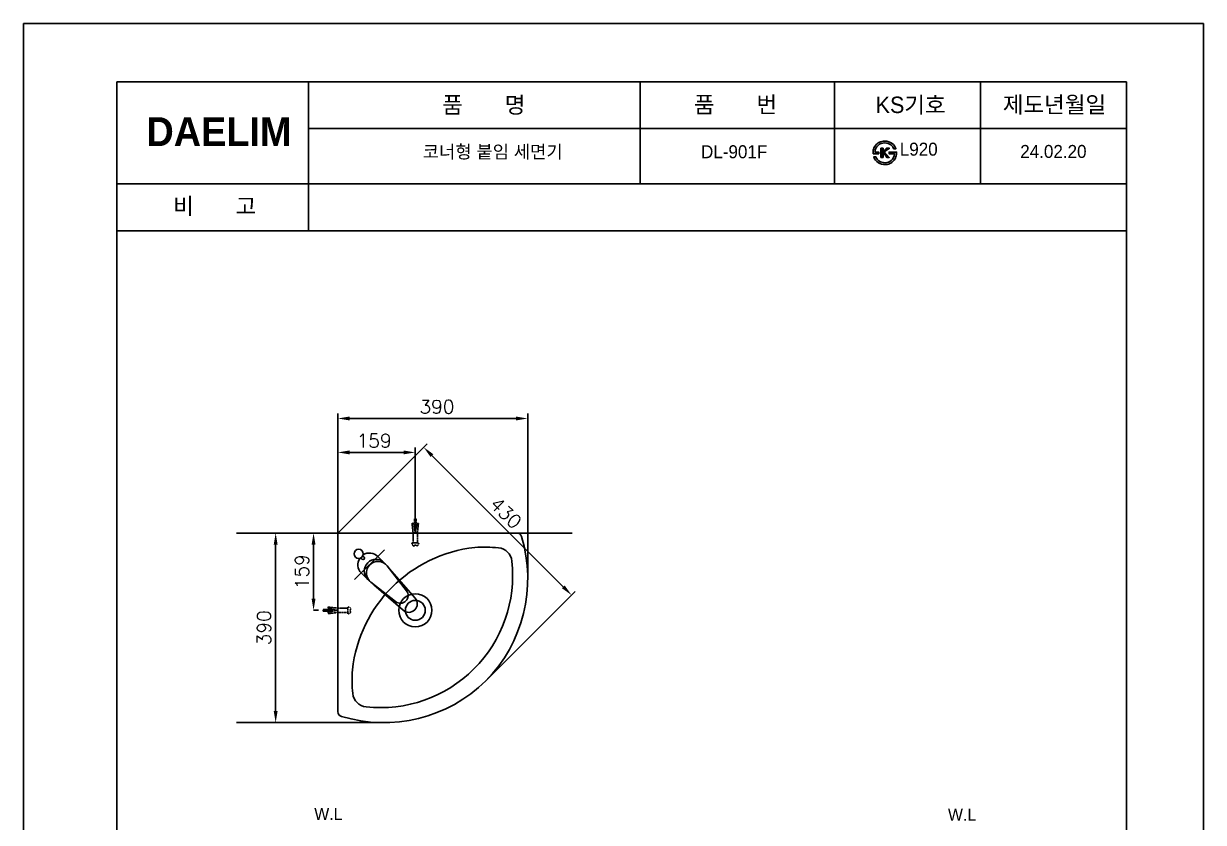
# Model space of a CAD drawing. Header units: millimetres. Extents: x 11360 to 13786, y -179 to 3251.
# Drawn here: x 11360 to 13786, y 1609 to 3251 of the extents above; entities that cross this region are included whole.
import ezdxf
from ezdxf.enums import TextEntityAlignment as Align
from ezdxf.lldxf.tags import DXFTag

# ---------------------------------------------------------------- set-up
doc = ezdxf.new("R2010")
doc.units = ezdxf.units.MM
doc.header["$LTSCALE"] = 0.2
doc.linetypes.add('HIDDEN2', pattern=[0.1875, 0.125, -0.0625])
for name, color, linetype, lineweight in [('DIM', 3, 'Continuous', 15), ('LINE', 7, 'Continuous', 25), ('text', 124, 'Continuous', 15)]:
    doc.layers.add(name, color=color, linetype=linetype, lineweight=lineweight)
for name, color, linetype in [('YA', 7, 'Continuous'), ('내부선 및 부속', 4, 'Continuous'), ('외형선', 3, 'Continuous'), ('중심선', 1, 'DASHED')]:
    doc.layers.add(name, color=color, linetype=linetype)
doc.styles.add('h', font='', dxfattribs={"height": 28})
doc.styles.add('스타일1', font='txt.shx', dxfattribs={"bigfont": 'ghs.shx'})
doc.styles.add('타이틀', font='H2GTRM.TTF', dxfattribs={"height": 25})
doc.styles.get('h').set_extended_font_data('Haansoft Batang')
tags = doc.linetypes.add('DASHDOT', pattern=[70, 31, -13, 13, -13]).pattern_tags.tags
tags[10:11] = [DXFTag(74, 4), DXFTag(75, 0), DXFTag(340, '0'), DXFTag(46, 0.0), DXFTag(50, 0.0), DXFTag(44, 0.0), DXFTag(45, 0.0)]
tags[8:9] = [DXFTag(74, 4), DXFTag(75, 0), DXFTag(340, '0'), DXFTag(46, 0.0), DXFTag(50, 0.0), DXFTag(44, 0.0), DXFTag(45, 0.0)]
tags[6:7] = [DXFTag(74, 4), DXFTag(75, 0), DXFTag(340, '0'), DXFTag(46, 0.0), DXFTag(50, 0.0), DXFTag(44, 0.0), DXFTag(45, 0.0)]
tags[4:5] = [DXFTag(74, 4), DXFTag(75, 0), DXFTag(340, '0'), DXFTag(46, 0.0), DXFTag(50, 0.0), DXFTag(44, 0.0), DXFTag(45, 0.0)]
tags = doc.linetypes.add('DASHED', pattern=[25.72, 12.86, -12.86]).pattern_tags.tags
tags[6:7] = [DXFTag(74, 4), DXFTag(75, 0), DXFTag(340, '0'), DXFTag(46, 0.0), DXFTag(50, 0.0), DXFTag(44, 0.0), DXFTag(45, 0.0)]
tags[4:5] = [DXFTag(74, 4), DXFTag(75, 0), DXFTag(340, '0'), DXFTag(46, 0.0), DXFTag(50, 0.0), DXFTag(44, 0.0), DXFTag(45, 0.0)]
doc.dimstyles.new('AM_ISO$0', dxfattribs={"dimtxt": 28, "dimasz": 24, "dimexe": 10, "dimexo": 0, "dimgap": 10, "dimtad": 1, "dimdec": 0, "dimdsep": 46, "dimtxsty": 'h', "dimcen": -5, "dimclrd": 256, "dimclre": 256, "dimclrt": 256, "dimadec": 0, "dimazin": 2, "dimtp": 0.1, "dimtm": 0.1, "dimtfac": 0.71, "dimtdec": 0, "dimtmove": 0, "dimatfit": 3, "dimfxl": 0, "dimlwd": -1, "dimlwe": -1, "dimarcsym": 0})

# ---------------------------------------------------------------- blocks, each defined once
blk = doc.blocks.new('*D22')
at = {"layer": 'Defpoints', "color": 0}
for p in [(12396.8, 2439.4), (12006.6, 2203.9), (12396.8, 2120.4)]:
    blk.add_point(p, dxfattribs=at)
at = {"layer": 'LINE', "linetype": 'ByBlock'}
for p, q in [((12006.6, 2203.9), (12006.6, 2449.4)), ((12030.6, 2439.4), (12372.8, 2439.4)), ((12396.8, 2120.4), (12396.8, 2449.4))]:
    blk.add_line(p, q, dxfattribs=at)
at = {"layer": 'LINE'}
for points in [[(12030.6, 2443.4), (12030.6, 2435.4), (12006.6, 2439.4)], [(12372.8, 2443.4), (12372.8, 2435.4), (12396.8, 2439.4)]]:
    blk.add_solid(points, dxfattribs=at)
at = {"layer": 'LINE', "insert": (12210.2, 2463.4), "char_height": 28, "attachment_point": 5, "style": '스타일1'}
blk.add_mtext('390', dxfattribs=at)
blk = doc.blocks.new('*D24')
at = {"layer": 'Defpoints', "color": 0}
for p in [(11956.5, 2203.9), (11956.5, 2044.9), (11956.5, 2044.9)]:
    blk.add_point(p, dxfattribs=at)
at = {"layer": 'LINE', "linetype": 'ByBlock'}
for p, q in [((11956.5, 2203.9), (11966.5, 2203.9)), ((11956.5, 2179.9), (11956.5, 2068.9)), ((11956.5, 2044.9), (11966.5, 2044.9))]:
    blk.add_line(p, q, dxfattribs=at)
at = {"layer": 'LINE'}
for points in [[(11952.5, 2179.9), (11960.5, 2179.9), (11956.5, 2203.9)], [(11952.5, 2068.9), (11960.5, 2068.9), (11956.5, 2044.9)]]:
    blk.add_solid(points, dxfattribs=at)
at = {"layer": 'LINE', "insert": (11932.5, 2124.4), "char_height": 28, "attachment_point": 5, "rotation": 90, "style": '스타일1'}
blk.add_mtext('159', dxfattribs=at)
blk = doc.blocks.new('*D25')
at = {"layer": 'Defpoints', "color": 0}
for p in [(12006.6, 2369.6), (12006.6, 2203.9), (12165.6, 2204.1)]:
    blk.add_point(p, dxfattribs=at)
at = {"layer": 'LINE', "linetype": 'ByBlock'}
for p, q in [((12006.6, 2203.9), (12006.6, 2379.6)), ((12165.6, 2204.1), (12165.6, 2379.6)), ((12141.6, 2369.6), (12030.6, 2369.6))]:
    blk.add_line(p, q, dxfattribs=at)
at = {"layer": 'LINE'}
for points in [[(12030.6, 2373.6), (12030.6, 2365.6), (12006.6, 2369.6)], [(12141.6, 2373.6), (12141.6, 2365.6), (12165.6, 2369.6)]]:
    blk.add_solid(points, dxfattribs=at)
at = {"layer": 'LINE', "insert": (12081, 2393.6), "char_height": 28, "attachment_point": 5, "style": '스타일1'}
blk.add_mtext('159', dxfattribs=at)
blk = doc.blocks.new('*D26')
at = {"layer": 'Defpoints', "color": 0}
for p in [(11815.9, 2203.9), (11815.9, 1813.9), (11878.6, 1813.9)]:
    blk.add_point(p, dxfattribs=at)
at = {"layer": 'LINE', "linetype": 'ByBlock'}
for p, q in [((11815.9, 2203.9), (11888.6, 2203.9)), ((11878.6, 2179.9), (11878.6, 1837.9)), ((11815.9, 1813.9), (11888.6, 1813.9))]:
    blk.add_line(p, q, dxfattribs=at)
at = {"layer": 'LINE'}
for points in [[(11874.6, 2179.9), (11882.6, 2179.9), (11878.6, 2203.9)], [(11874.6, 1837.9), (11882.6, 1837.9), (11878.6, 1813.9)]]:
    blk.add_solid(points, dxfattribs=at)
at = {"layer": 'LINE', "insert": (11854.6, 2008.9), "char_height": 28, "attachment_point": 5, "rotation": 90, "style": '스타일1'}
blk.add_mtext('390', dxfattribs=at)
blk = doc.blocks.new('*D27')
at = {"layer": 'Defpoints', "color": 0}
for p in [(12006.6, 2203.9), (12486.9, 2076.2), (12310.7, 1899.9)]:
    blk.add_point(p, dxfattribs=at)
at = {"layer": 'LINE', "linetype": 'ByBlock'}
for p, q in [((12006.6, 2203.9), (12190, 2387.3)), ((12199.9, 2363.2), (12470, 2093.2)), ((12310.7, 1899.9), (12494, 2083.3))]:
    blk.add_line(p, q, dxfattribs=at)
at = {"layer": 'LINE'}
for points in [[(12202.7, 2366), (12197, 2360.4), (12182.9, 2380.2)], [(12472.8, 2096), (12467.1, 2090.4), (12486.9, 2076.2)]]:
    blk.add_solid(points, dxfattribs=at)
at = {"layer": 'LINE', "insert": (12351.9, 2245.2), "char_height": 28, "attachment_point": 5, "rotation": 315.0081, "style": '스타일1'}
blk.add_mtext('430', dxfattribs=at)

msp = doc.modelspace()

# ---------------------------------------------------------------- hatches: boundary and pattern name
at = {"layer": 'DIM'}
h = msp.add_hatch(color=0, dxfattribs=at)
h.dxf.hatch_style = 1
edge = h.paths.add_edge_path()
edge.add_spline(control_points=[(13117, 3001.1), (13120.7, 3004.4), (13125.3, 3006.1), (13130.9, 3006.1)], knot_values=[9, 9, 9, 9, 10, 10, 10, 10], degree=3, periodic=0)
edge.add_spline(control_points=[(13130.9, 3006.1), (13135.6, 3006.1), (13139.8, 3004.7), (13143.5, 3001.8)], knot_values=[8, 8, 8, 8, 9, 9, 9, 9], degree=3, periodic=0)
edge.add_spline(control_points=[(13143.5, 3001.8), (13146.4, 2999.4), (13148.3, 2996.8), (13149.3, 2994)], knot_values=[7, 7, 7, 7, 8, 8, 8, 8], degree=3, periodic=0)
edge.add_spline(control_points=[(13149.3, 2994), (13149.3, 2994), (13153.9, 2994), (13153.9, 2994)], knot_values=[6.00001, 6.00001, 6.00001, 6.00001, 7, 7, 7, 7], degree=3, periodic=0)
edge.add_spline(control_points=[(13153.9, 2994), (13152.1, 2998.5), (13149.5, 3002), (13146.1, 3004.8)], knot_values=[5, 5, 5, 5, 6, 6, 6, 6], degree=3, periodic=0)
edge.add_spline(control_points=[(13146.1, 3004.8), (13141.9, 3008.1), (13136.7, 3009.8), (13130.5, 3009.9)], knot_values=[4, 4, 4, 4, 5, 5, 5, 5], degree=3, periodic=0)
edge.add_spline(control_points=[(13130.5, 3009.9), (13126.5, 3009.8), (13122.9, 3009.1), (13119.7, 3007.6)], knot_values=[3, 3, 3, 3, 4, 4, 4, 4], degree=3, periodic=0)
edge.add_spline(control_points=[(13119.7, 3007.6), (13116.8, 3006.2), (13114.2, 3004.2), (13112.2, 3001.6)], knot_values=[2, 2, 2, 2, 3, 3, 3, 3], degree=3, periodic=0)
edge.add_spline(control_points=[(13112.2, 3001.6), (13110.2, 2999.3), (13108.7, 2996.5), (13107.8, 2993.4)], knot_values=[1, 1, 1, 1, 2, 2, 2, 2], degree=3, periodic=0)
edge.add_spline(control_points=[(13107.8, 2993.4), (13106.9, 2990.3), (13106.5, 2987.2), (13106.7, 2983.9)], knot_values=[0, 0, 0, 0, 1, 1, 1, 1], degree=3, periodic=0)
edge.add_spline(control_points=[(13106.7, 2983.9), (13106.7, 2983.9), (13106.7, 2983.9), (13106.7, 2983.9), (13106.7, 2983.9), (13118.6, 2983.9), (13118.6, 2983.9), (13118.6, 2983.9), (13118.6, 2987.4), (13118.6, 2987.4), (13118.6, 2987.4), (13110.8, 2987.4), (13110.8, 2987.4), (13111.1, 2993.1), (13113.2, 2997.6), (13117, 3001.1)], knot_values=[10, 10, 10, 10, 10.99996, 10.99996, 10.99996, 11.99996, 11.99996, 11.99996, 12.99996, 12.99996, 12.99996, 13.99996, 13.99996, 13.99996, 14.99996, 14.99996, 14.99996, 14.99996], degree=3, periodic=0)
h = msp.add_hatch(color=0, dxfattribs=at)
h.dxf.hatch_style = 1
edge = h.paths.add_edge_path()
edge.add_spline(control_points=[(13131.9, 2965.4), (13126.8, 2965.2), (13122.5, 2966.4), (13118.9, 2969.3)], knot_values=[8, 8, 8, 8, 9, 9, 9, 9], degree=3, periodic=0)
edge.add_spline(control_points=[(13118.9, 2969.3), (13116.4, 2971.2), (13114.3, 2973.9), (13112.5, 2977.4)], knot_values=[7, 7, 7, 7, 8, 8, 8, 8], degree=3, periodic=0)
edge.add_spline(control_points=[(13112.5, 2977.4), (13112.5, 2977.4), (13108.1, 2977.4), (13108.1, 2977.4)], knot_values=[6.00001, 6.00001, 6.00001, 6.00001, 7, 7, 7, 7], degree=3, periodic=0)
edge.add_spline(control_points=[(13108.1, 2977.4), (13110.2, 2972.1), (13113.4, 2968.1), (13117.7, 2965.4)], knot_values=[5, 5, 5, 5, 6, 6, 6, 6], degree=3, periodic=0)
edge.add_spline(control_points=[(13117.7, 2965.4), (13121.7, 2962.8), (13126.5, 2961.5), (13131.8, 2961.5)], knot_values=[4, 4, 4, 4, 5, 5, 5, 5], degree=3, periodic=0)
edge.add_spline(control_points=[(13131.8, 2961.5), (13135.1, 2961.5), (13138.3, 2962.2), (13141.2, 2963.5)], knot_values=[3, 3, 3, 3, 4, 4, 4, 4], degree=3, periodic=0)
edge.add_spline(control_points=[(13141.2, 2963.5), (13144, 2964.8), (13146.5, 2966.7), (13148.7, 2969)], knot_values=[2, 2, 2, 2, 3, 3, 3, 3], degree=3, periodic=0)
edge.add_spline(control_points=[(13148.7, 2969), (13150.8, 2971.4), (13152.4, 2974.2), (13153.5, 2977.3)], knot_values=[1, 1, 1, 1, 2, 2, 2, 2], degree=3, periodic=0)
edge.add_spline(control_points=[(13153.5, 2977.3), (13154.6, 2980.5), (13155.1, 2983.9), (13155.1, 2987.4)], knot_values=[0, 0, 0, 0, 1, 1, 1, 1], degree=3, periodic=0)
edge.add_spline(control_points=[(13155.1, 2987.4), (13155.1, 2987.4), (13155.1, 2987.4), (13155.1, 2987.4), (13155.1, 2987.4), (13139.7, 2987.4), (13139.7, 2987.4), (13139.7, 2987.4), (13139.7, 2983.9), (13139.7, 2983.9), (13139.7, 2983.9), (13150.8, 2983.9), (13150.8, 2983.9), (13150.4, 2977.8), (13148, 2973.1), (13143.9, 2969.7)], knot_values=[10, 10, 10, 10, 10.99996, 10.99996, 10.99996, 11.99996, 11.99996, 11.99996, 12.99996, 12.99996, 12.99996, 13.99996, 13.99996, 13.99996, 14.99996, 14.99996, 14.99996, 14.99996], degree=3, periodic=0)
edge.add_spline(control_points=[(13143.9, 2969.7), (13140.3, 2966.9), (13136.3, 2965.4), (13131.9, 2965.4)], knot_values=[9, 9, 9, 9, 10, 10, 10, 10], degree=3, periodic=0)
h = msp.add_hatch(color=0, dxfattribs=at)
h.dxf.hatch_style = 1
h.paths.add_polyline_path([(13127.4, 2988.4), (13127.4, 2995.1), (13122.9, 2995.1), (13122.9, 2976.2), (13127.4, 2976.2), (13127.4, 2982.9), (13129.5, 2984.8), (13134.8, 2976.2), (13139.9, 2976.2), (13129.5, 2987.5), (13140.4, 2995), (13134.6, 2995)])

# ---------------------------------------------------------------- linework, layer by layer
at = {"color": 7, "linetype": 'HIDDEN2'}
for p, q in [((12170.1, 2204.4), (12161.1, 2204.4)), ((12006.2, 2049.4), (12006.2, 2040.4))]:
    msp.add_line(p, q, dxfattribs=at)
at = {"color": 7, "linetype": 'HIDDEN2', "ltscale": 0.05}
for points in [[(12163.8, 2215.4), (12163.8, 2234), (12167.4, 2233.9), (12167.4, 2214.6)], [(12161.1, 2183.5), (12161.1, 2199.3), (12161.1, 2204.4), (12159, 2224), (12162.5, 2223.6), (12165.6, 2204.4), (12169, 2223.6), (12172.2, 2224.3), (12170.1, 2204.4), (12170.1, 2199.3), (12170.1, 2183.5)], [(11995.1, 2043.1), (11976.6, 2043.1), (11976.6, 2046.7), (11995.9, 2046.7)], [(12027, 2040.4), (12011.2, 2040.4), (12006.2, 2040.4), (11986.6, 2038.2), (11986.9, 2041.8), (12006.2, 2044.9), (11986.9, 2048.3), (11986.2, 2051.4), (12006.2, 2049.4), (12011.2, 2049.4), (12027, 2049.4)]]:
    msp.add_lwpolyline(points, dxfattribs=at)
for points in [[(12158.6, 2183.5), (12172.7, 2183.5, -0.316317), (12168, 2176.8), (12168, 2178.6), (12163.2, 2178.6), (12163.2, 2176.8, -0.316317)], [(12027, 2037.8), (12027, 2052, -0.316317), (12033.7, 2047.3), (12031.9, 2047.3), (12031.9, 2042.5), (12033.7, 2042.5, -0.316317)]]:
    msp.add_lwpolyline(points, format="xyb", close=True, dxfattribs=at)
at = {"layer": 'LINE'}
for p, q in [((12006.6, 2203.9), (11798.3, 2203.9)), ((12006.6, 2203.9), (12006.6, 1836.2)), ((12006.6, 2203.9), (12488.5, 2203.9)), ((12165.6, 2204.4), (12165.6, 2203.9)), ((12165.6, 2203.9), (12170.1, 2203.9)), ((12006.2, 2044.9), (12006.6, 2044.9)), ((12108.5, 1813.9), (11798.3, 1813.9))]:
    msp.add_line(p, q, dxfattribs=at)
msp.add_circle((12165.7, 2044.9), 20.5, dxfattribs=at)
for centre, radius, start, end in [((12374.3, 2193.9), 10, 16.9081, 90), ((12319.3, 1891.2), 284.7, 96.2865, 173.7135), ((12334.3, 2143.5), 30, 5.2056, 85.0954), ((12067.2, 1876.3), 30, 184.9208, 264.8106), ((12016.9, 1836.5), 10.3, 181.3101, 252.6117)]:
    msp.add_arc(centre, radius, start, end, dxfattribs=at)
at = {"layer": 'YA', "color": 7}
for p, q in [((13627.8, 3131.6), (11551.8, 3131.6)), ((11551.8, 2061.4), (11551.8, 3131.6)), ((11946.2, 2825.6), (11946.2, 3131.6)), ((12627.8, 2921.2), (12627.8, 3131.2)), ((13027.8, 2921.2), (13027.8, 3131.2)), ((13327.8, 2921.2), (13327.8, 3131.2)), ((13627.8, 3131.6), (13627.8, -48.4)), ((13627.8, 3035.6), (11946.2, 3035.6)), ((13627.8, 2921.6), (11551.8, 2921.6)), ((13627.8, 2921.6), (11551.8, 2921.6)), ((13627.8, 2825.6), (11551.8, 2825.6)), ((13627.8, 2825.6), (11551.8, 2825.6)), ((11551.8, -48.4), (11551.8, 2061.4))]:
    msp.add_line(p, q, dxfattribs=at)
at = {"layer": 'YA', "color": 0}
msp.add_lwpolyline([(11360.4, -178.9), (13785.9, -178.9), (13785.9, 3251.5), (11360.4, 3251.5)], close=True, dxfattribs=at)
at = {"layer": 'YA', "color": 7}
msp.add_lwpolyline([(13127.4, 2988.4), (13134.6, 2995), (13140.4, 2995), (13129.5, 2987.5), (13139.9, 2976.2), (13134.8, 2976.2), (13129.5, 2984.8), (13127.4, 2982.9), (13127.4, 2976.2), (13122.9, 2976.2), (13122.9, 2995.1), (13127.4, 2995.1), (13127.4, 2988.4)], close=True, dxfattribs=at)
for points in [[(13106.7, 2983.9), (13106.5, 2987.2), (13106.9, 2990.3), (13107.8, 2993.4), (13108.7, 2996.5), (13110.2, 2999.3), (13112.2, 3001.6), (13114.2, 3004.2), (13116.8, 3006.2), (13119.7, 3007.6), (13122.9, 3009.1), (13126.5, 3009.8), (13130.5, 3009.9), (13136.7, 3009.8), (13141.9, 3008.1), (13146.1, 3004.8), (13149.5, 3002), (13152.1, 2998.5), (13153.9, 2994), (13153.9, 2994), (13149.3, 2994), (13149.3, 2994), (13148.3, 2996.8), (13146.4, 2999.4), (13143.5, 3001.8), (13139.8, 3004.7), (13135.6, 3006.1), (13130.9, 3006.1), (13125.3, 3006.1), (13120.7, 3004.4), (13117, 3001.1), (13113.2, 2997.6), (13111.1, 2993.1), (13110.8, 2987.4), (13110.8, 2987.4), (13118.6, 2987.4), (13118.6, 2987.4), (13118.6, 2987.4), (13118.6, 2983.9), (13118.6, 2983.9), (13118.6, 2983.9), (13106.7, 2983.9), (13106.7, 2983.9), (13106.7, 2983.9), (13106.7, 2983.9), (13106.7, 2983.9)], [(13155.1, 2987.4), (13155.1, 2983.9), (13154.6, 2980.5), (13153.5, 2977.3), (13152.4, 2974.2), (13150.8, 2971.4), (13148.7, 2969), (13146.5, 2966.7), (13144, 2964.8), (13141.2, 2963.5), (13138.3, 2962.2), (13135.1, 2961.5), (13131.8, 2961.5), (13126.5, 2961.5), (13121.7, 2962.8), (13117.7, 2965.4), (13113.4, 2968.1), (13110.2, 2972.1), (13108.1, 2977.4), (13108.1, 2977.4), (13112.5, 2977.4), (13112.5, 2977.4), (13114.3, 2973.9), (13116.4, 2971.2), (13118.9, 2969.3), (13122.5, 2966.4), (13126.8, 2965.2), (13131.9, 2965.4), (13136.3, 2965.4), (13140.3, 2966.9), (13143.9, 2969.7), (13148, 2973.1), (13150.4, 2977.8), (13150.8, 2983.9), (13150.8, 2983.9), (13139.7, 2983.9), (13139.7, 2983.9), (13139.7, 2983.9), (13139.7, 2987.4), (13139.7, 2987.4), (13139.7, 2987.4), (13155.1, 2987.4), (13155.1, 2987.4), (13155.1, 2987.4), (13155.1, 2987.4), (13155.1, 2987.4)]]:
    msp.add_open_spline(points, degree=3, knots=[0, 0, 0, 0, 1, 1, 1, 2, 2, 2, 3, 3, 3, 4, 4, 4, 5, 5, 5, 6, 6, 6, 7, 7, 7, 8, 8, 8, 9, 9, 9, 10, 10, 10, 11, 11, 11, 12, 12, 12, 13, 13, 13, 14, 14, 14, 15, 15, 15, 15], dxfattribs=at)
at = {"layer": '내부선 및 부속', "color": 0, "linetype": 'Continuous'}
for p, q in [((12056.1, 2150.1), (12053.6, 2152.6)), ((12060.3, 2154.3), (12057.8, 2156.8)), ((12105.9, 2138.4), (12088.6, 2155.8)), ((12107.9, 2136.2), (12147.6, 2085.3)), ((12072, 2104.5), (12054.6, 2121.8)), ((12112.8, 2130), (12165.4, 2069.7)), ((12074.2, 2102.5), (12125.1, 2062.8)), ((12080.5, 2097.6), (12140.7, 2045))]:
    msp.add_line(p, q, dxfattribs=at)
at = {"layer": '내부선 및 부속', "color": 0, "linetype": 'Continuous', "flags": 128}
for points in [[(12054.6, 2121.8, -0.353764), (12051.5, 2151.8)], [(12067.9, 2108.6, -0.414213), (12067.9, 2142.5)], [(12146.3, 2064.1, -0.37856), (12125.1, 2062.8)], [(12164.6, 2045.9, -0.394608), (12140.7, 2045)], [(12037.3, 1873.7, -0.045185), (12036.3, 1922.4)]]:
    msp.add_lwpolyline(points, format="xyb", dxfattribs=at)
at = {"layer": '내부선 및 부속', "color": 0, "linetype": 'Continuous'}
for centre, radius in [((12049.4, 2161), 9.44), ((12165.7, 2044.9), 34)]:
    msp.add_circle(centre, radius, dxfattribs=at)
for centre, radius, start, end in [((12071.6, 2138.8), 24, 45, 122.9277), ((12307.3, 1881), 293.9, 84.2315, 93.7415), ((12058.2, 2152.2), 3, 225, 45), ((12089, 2121.4), 24, 135.0001, 232.0619), ((12084.9, 2125.6), 24, 45, 135), ((12089, 2121.4), 24, 37.9381, 135), ((12135, 2075.4), 16, 315, 37.9386), ((12152.2, 2058.2), 17.5, 315, 41.1383)]:
    msp.add_arc(centre, radius, start, end, dxfattribs=at)
for points in [[(12129.3, 2114.9), (12129.3, 2114.9), (12129.3, 2114.9)], [(12095.7, 2081.2), (12095.7, 2081.2), (12095.7, 2081.2)]]:
    msp.add_rational_spline(points, [0.951478421688, 0.951479792595, 0.951481163502], degree=2, dxfattribs=at)
at = {"layer": '외형선', "color": 0, "linetype": 'Continuous'}
msp.add_line((12006.6, 2203.9), (12374.3, 2203.9), dxfattribs=at)
for centre, radius, start, end in [((12097.8, 2109.8), 299, 315.4033, 16.9081), ((12094.1, 2116.5), 271.7, 263.7378, 6.2783), ((12100.7, 2112.8), 299, 253.1081, 314.6128)]:
    msp.add_arc(centre, radius, start, end, dxfattribs=at)
at = {"layer": '중심선', "color": 0, "linetype": 'DASHDOT'}
msp.add_line((12040.9, 2108), (12102.4, 2169.6), dxfattribs=at)

# ---------------------------------------------------------------- texts
at = {"layer": 'DIM', "color": 0, "char_height": 33.819, "attachment_point": 1, "style": '스타일1'}
for s, insert in [('{\\fGulim|b0|i0|c129|p50;품       명}', (12221, 3101.3)), ('{\\fGulim|b0|i0|c129|p50;품       번}', (12738.6, 3101.7)), ('{\\fGulim|b0|i0|c129|p50;KS기호}', (13112.1, 3101.3)), ('{\\fGulim|b0|i0|c129|p50;제도년월일}', (13373.6, 3101.9)), ('{\\fGulim|b0|i0|c129|p50;비       고}', (11667.8, 2893))]:
    msp.add_mtext(s, dxfattribs=dict(at, insert=insert))
for s, insert, width in [('{\\fGulim|b0|i0|c129|p50; \\H0.79087x; 코너형 붙임 세면기}', (12158.8, 3001.3), 702.697), ('{\\fGulim|b0|i0|c129|p50; \\H0.79087x; DL-901F}', (12731.1, 3001.3), 270.186), ('{\\fGulim|b0|i0|c129|p50;   \\H0.79087x;L920}', (13124.9, 3006.6), 702.697), ('{\\fGulim|b0|i0|c129|p50; \\H0.79087x; 24.02.20}', (13387.4, 3001.9), 270.186)]:
    msp.add_mtext(s, dxfattribs=dict(at, insert=insert, width=width))
at = {"layer": 'text', "color": 0, "style": '타이틀'}
for p in [(11987, 1626.2), (13289.8, 1624.7)]:
    msp.add_text('W.L', height=25, dxfattribs=at).set_placement(p, align=Align.MIDDLE)
at = {"layer": 'YA', "color": 7, "insert": (11613, 3059), "char_height": 59.437, "width": 290.871, "attachment_point": 1, "style": 'h'}
msp.add_mtext('{\\fHYGraphic-Medium|b1|i0|c129|p18;DAELIM}', dxfattribs=at)

# ---------------------------------------------------------------- dimensions: what is measured, and where the dimension line sits
at = {"layer": 'LINE'}
for base, p1, p2, picture, middle in [((12396.8, 2439.4), (12006.6, 2203.9), (12396.8, 2120.4), '*D22', (12210.2, 2439.4)), ((12006.6, 2369.6), (12165.6, 2204.1), (12006.6, 2203.9), '*D25', (12081, 2369.6))]:
    dim = msp.add_linear_dim(base=base, p1=p1, p2=p2, dimstyle='AM_ISO$0', override={"dimtxsty": '스타일1'}, dxfattribs=at)
    dim.commit()
    dim.dimension.update_dxf_attribs({"geometry": picture, "text_midpoint": middle, "dimtype": 160})
dim = msp.add_aligned_dim(p1=(12006.6, 2203.9), p2=(12310.7, 1899.9), distance=249.3, dimstyle='AM_ISO$0', override={"dimtxsty": '스타일1'}, dxfattribs=at)
dim.commit()
dim.dimension.update_dxf_attribs({"geometry": '*D27', "text_midpoint": (12351.9, 2245.2)})
dim = msp.add_linear_dim(base=(11878.6, 1813.9), p1=(11815.9, 2203.9), p2=(11815.9, 1813.9), angle=90, dimstyle='AM_ISO$0', override={"dimtxsty": '스타일1'}, dxfattribs=at)
dim.commit()
dim.dimension.update_dxf_attribs({"geometry": '*D26', "text_midpoint": (11878.6, 2008.9), "dimtype": 160})
dim = msp.add_linear_dim(base=(11956.5, 2044.9), p1=(11956.5, 2203.9), p2=(11956.5, 2044.9), angle=90, dimstyle='AM_ISO$0', override={"dimtxsty": '스타일1'}, dxfattribs=at)
dim.commit()
dim.dimension.update_dxf_attribs({"geometry": '*D24', "text_midpoint": (11932.5, 2124.4)})

doc.saveas('drawing.dxf')
